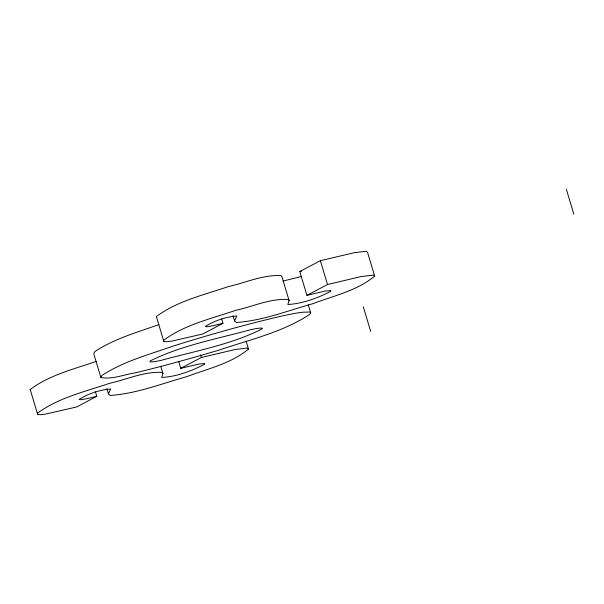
<?xml version="1.0" encoding="UTF-8"?>
<svg xmlns="http://www.w3.org/2000/svg" width="604" height="604" viewBox="0 0 604 604"><rect width="100%" height="100%" fill="white"/><g stroke="black" fill="none" stroke-linecap="round" stroke-linejoin="round"><path stroke-width="0.91" d="M160.845 366.575L162.959 373.634L161.653 377.477C176.466 376.669 191.528 371.113 204.65 364.204L204.613 363.563L199.305 363.97L180.77 368.319L178.656 361.26M156.693 317.644L156.361 316.534C177.334 300.943 203.88 294.948 228.274 286.606C245.654 282.755 263.155 274.51 281.185 275.635L281.977 276.836L289.12 300.656L287.814 304.499C302.627 303.691 317.689 298.134 330.811 291.226L330.773 290.584L325.465 291L306.93 295.348L299.788 271.528L320.369 260.694L354.027 252.744L366.235 251.249L367.526 252.298L374.676 276.119C357.183 290.683 333.672 295.786 312.744 303.729C287.572 310.766 262.529 320.739 236.277 322.491L234.571 320.883L232.985 315.59M308.304 304.846L310.69 312.789L310.048 314.148C282.838 332.26 250.079 339.516 219.494 349.965C191.619 358.263 163.578 366.024 135.304 372.849C124.016 374.45 112.306 379.75 100.883 377.492L93.741 353.672L94.949 351.505C114.367 338.701 137.161 332.321 158.897 324.62M246.13 341.147L248.508 349.089C231.022 363.661 207.512 368.765 186.583 376.707C161.411 383.744 136.368 393.717 110.117 395.469L108.41 393.861L110.645 388.968C99.781 389.829 88.35 393.619 79.094 399.463L80.906 399.757L86.719 398.723L96.791 396.307L95.462 391.898M234.571 320.883L236.806 315.998C225.941 316.858 214.511 320.641 205.254 326.492L207.066 326.779L212.88 325.752L222.952 323.329L221.623 318.92M100.883 377.492L102.099 375.326C123.677 361.252 149.082 354.608 173.144 346.084C207.595 335.235 242.378 325.397 277.515 317.024A96.134 7.542 -16.7 0 1 302.204 312.26L309.626 312.026L310.69 312.789M30.532 390.614L30.2 389.512C49.385 375.039 73.688 369.172 96.119 361.441M222.952 323.329L202.785 333.997L171.695 341.124L166.53 341.728L163.835 341.464L156.361 316.534M96.791 396.307L76.625 406.975L45.534 414.102L40.37 414.699L37.675 414.435L30.2 389.512M306.93 295.348L327.511 284.514L361.169 276.564L373.385 275.069L374.676 276.119M180.77 368.319L201.351 357.493L235.009 349.535L247.225 348.04L248.508 349.089M301.313 276.541L283.065 281.041M299.788 271.528L301.502 271.098M289.12 300.656L288.327 299.456C270.298 298.331 252.804 306.575 235.424 310.426C211.023 318.769 184.477 324.763 163.51 340.354L163.835 341.464M162.959 373.634L162.166 372.426C144.137 371.301 126.644 379.554 109.264 383.404C84.862 391.747 58.316 397.734 37.35 413.325L37.675 414.435M566.363 189.301L573.8 214.095M363.291 306.757L370.728 331.558M320.369 260.694L327.511 284.514M200.558 354.842L201.351 357.493M106.825 388.568L108.41 393.861M262.06 328.221L262.053 328.946C230.517 344.801 194.918 351.075 161.049 360.377A37.924 2.975 -16.7 0 1 149.973 361.751L150.041 361.003C181.472 345.322 216.859 338.98 250.569 329.724A37.456 2.937 -16.7 0 1 262.06 328.221"/></g></svg>
